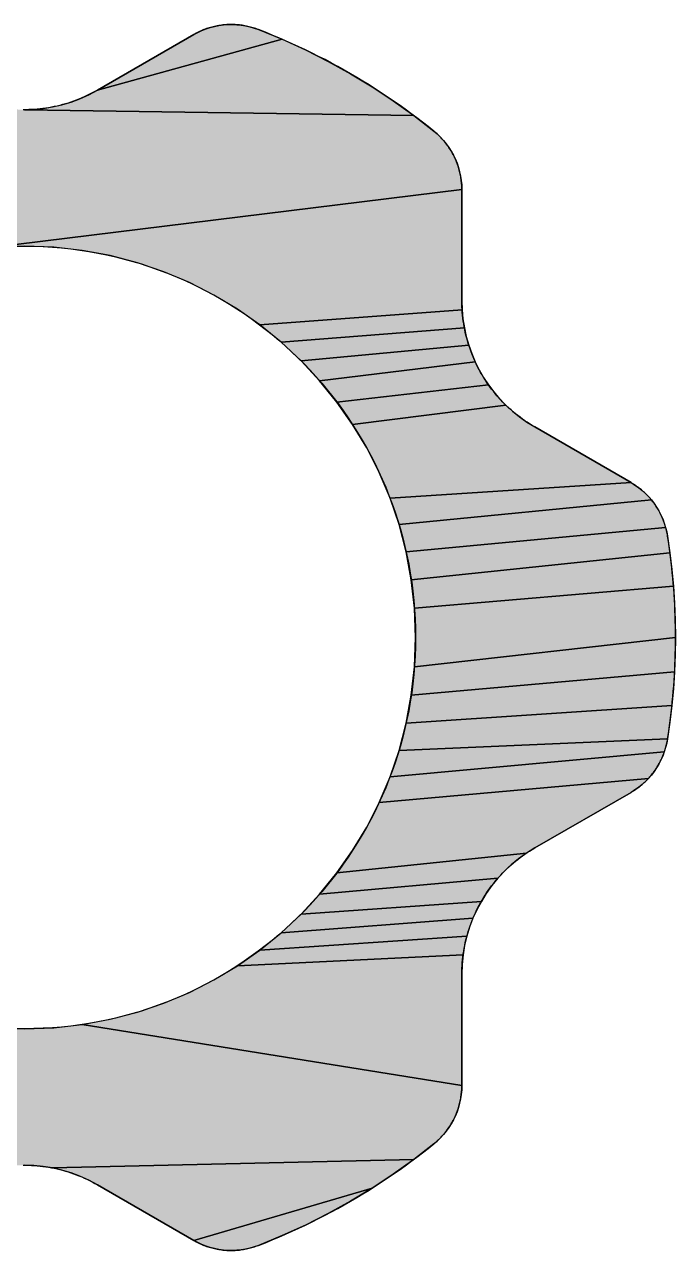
# Model space of a CAD drawing. Header units: millimetres. Extents: x 0 to 420, y 0 to 297.
# Drawn here: x 338.47 to 341.68, y 51.62 to 57.68 of the extents above; entities that cross this region are included whole.
import ezdxf

# ---------------------------------------------------------------- set-up
doc = ezdxf.new("R2010")
doc.units = ezdxf.units.MM
doc.header["$LTSCALE"] = 23.1
doc.layers.get('0').update_dxf_attribs({"linetype": 'CONTINUOUS'})

msp = doc.modelspace()

# ---------------------------------------------------------------- hatches: boundary and pattern name
at = {"linetype": 'CONTINUOUS'}
for points in [[(339.4946, 57.676), (339.5166, 57.6751), (339.5385, 57.6728), (339.5603, 57.6693), (339.5819, 57.6644), (339.6034, 57.6583), (339.6245, 57.6508), (339.7417, 57.603), (338.8286, 57.3522), (339.3047, 57.6267), (339.3244, 57.6373), (339.3446, 57.6466), (339.3653, 57.6547), (339.3863, 57.6614), (339.4076, 57.6669), (339.4291, 57.6711), (339.4508, 57.6741), (339.4727, 57.6757)], [(340.1857, 57.3685), (340.29, 57.2996), (340.3915, 57.2268), (338.4687, 57.2555), (338.5153, 57.2571), (338.5617, 57.2616), (338.6078, 57.2691), (338.6535, 57.2797), (338.6985, 57.2933), (338.7428, 57.3099), (338.7862, 57.3295), (338.8286, 57.3522), (339.7417, 57.603), (339.8565, 57.5508), (339.9688, 57.4942), (340.0786, 57.4334)], [(338.4687, 57.2555), (340.3915, 57.2268), (340.4899, 57.1502), (340.5069, 57.1357), (340.5228, 57.1203), (340.5378, 57.104), (340.5517, 57.0869), (340.5645, 57.0692), (340.5763, 57.0507), (340.5869, 57.0315), (340.5964, 57.0118), (340.6047, 56.9916), (340.6118, 56.9708), (340.6177, 56.9497), (340.6223, 56.9281), (340.6256, 56.9062), (340.6276, 56.8841), (340.6283, 56.8617), (338.1835, 56.5609), (336.3091, 56.3129), (336.3091, 56.8617), (336.3098, 56.8841), (336.3118, 56.9062), (336.3152, 56.9281), (336.3198, 56.9497), (336.3256, 56.9708), (336.3327, 56.9916), (336.3411, 57.0118), (336.3505, 57.0315), (336.3612, 57.0507), (336.373, 57.0692), (336.3858, 57.0869), (336.3998, 57.104), (336.4148, 57.1203), (336.4308, 57.1357), (336.4478, 57.1502), (336.5461, 57.2268), (338.2389, 57.2933), (338.284, 57.2797), (338.3296, 57.2691), (338.3757, 57.2616), (338.4221, 57.2571)], [(338.4688, 56.5818), (338.3247, 56.5765), (338.1835, 56.5609), (340.6283, 56.8617), (340.6283, 56.3129), (340.6297, 56.2678), (339.631, 56.193), (339.5203, 56.2706), (339.4042, 56.3405), (339.2829, 56.4023), (339.1569, 56.4556), (339.0266, 56.5), (338.8922, 56.5352), (338.7542, 56.5609), (338.613, 56.5765)], [(340.6339, 56.2231), (340.6408, 56.1791), (339.7358, 56.108), (339.631, 56.193), (340.6297, 56.2678)], [(340.6504, 56.1358), (340.6626, 56.0934), (339.8343, 56.0161), (339.7358, 56.108), (340.6408, 56.1791)], [(340.6773, 56.0519), (340.6945, 56.0114), (339.9263, 55.9175), (339.8343, 56.0161), (340.6626, 56.0934)], [(340.736, 55.9342), (340.7602, 55.8976), (340.0112, 55.8127), (339.9263, 55.9175), (340.6945, 56.0114), (340.7141, 55.9722)], [(340.8152, 55.829), (340.8459, 55.7973), (340.0888, 55.702), (340.0112, 55.8127), (340.7602, 55.8976), (340.7867, 55.8625)], [(340.9499, 55.7134), (340.9883, 55.6897), (341.4639, 55.4149), (340.2737, 55.3386), (340.2204, 55.4646), (340.1587, 55.5859), (340.0888, 55.702), (340.8459, 55.7973), (340.8786, 55.7673), (340.9133, 55.7394)], [(341.5501, 55.346), (341.5645, 55.3295), (340.3182, 55.2082), (340.2737, 55.3386), (341.4639, 55.4149), (341.4829, 55.4031), (341.5011, 55.3903), (341.5184, 55.3764), (341.5347, 55.3617)], [(341.6284, 55.2152), (341.635, 55.1941), (340.3534, 55.0738), (340.3182, 55.2082), (341.5645, 55.3295), (341.5779, 55.3121), (341.5903, 55.294), (341.6015, 55.2753), (341.6116, 55.2558), (341.6206, 55.2358)], [(341.6444, 55.1505), (341.6562, 55.0687), (340.379, 54.9358), (340.3534, 55.0738), (341.635, 55.1941), (341.6404, 55.1725)], [(341.666, 54.9862), (341.6736, 54.9031), (340.3946, 54.7946), (340.379, 54.9358), (341.6562, 55.0687)], [(341.6791, 54.8195), (341.6824, 54.7353), (341.6835, 54.6505), (340.3946, 54.5063), (340.3999, 54.6505), (340.3946, 54.7946), (341.6736, 54.9031)], [(341.6824, 54.5657), (341.6791, 54.4815), (340.379, 54.3651), (340.3946, 54.5063), (341.6835, 54.6505)], [(341.6736, 54.3978), (341.666, 54.3148), (340.3534, 54.2271), (340.379, 54.3651), (341.6791, 54.4815)], [(341.6562, 54.2324), (341.6444, 54.1507), (340.3182, 54.0927), (340.3534, 54.2271), (341.666, 54.3148)], [(341.635, 54.107), (341.6284, 54.0859), (340.2737, 53.9623), (340.3182, 54.0927), (341.6444, 54.1507), (341.6404, 54.1287)], [(341.5645, 53.9714), (341.5501, 53.9548), (340.2204, 53.8363), (340.2737, 53.9623), (341.6284, 54.0859), (341.6206, 54.0652), (341.6116, 54.0451), (341.6015, 54.0257), (341.5903, 54.0068), (341.5779, 53.9887)], [(341.4639, 53.886), (340.9883, 53.6115), (340.9475, 53.5861), (340.0112, 53.4882), (340.0888, 53.5989), (340.1587, 53.715), (340.2204, 53.8363), (341.5501, 53.9548), (341.5347, 53.9392), (341.5184, 53.9244), (341.5011, 53.9106), (341.4829, 53.8978)], [(340.8381, 53.4959), (340.8061, 53.4617), (339.9263, 53.3834), (340.0112, 53.4882), (340.9475, 53.5861), (340.9089, 53.5583), (340.8723, 53.5282)], [(340.7494, 53.3875), (340.7248, 53.348), (339.8343, 53.2849), (339.9263, 53.3834), (340.8061, 53.4617), (340.7765, 53.4255)], [(340.7028, 53.3069), (340.6835, 53.2644), (339.7358, 53.1929), (339.8343, 53.2849), (340.7248, 53.348)], [(340.6669, 53.2207), (340.6532, 53.1759), (339.631, 53.1079), (339.7358, 53.1929), (340.6835, 53.2644)], [(340.6424, 53.1301), (340.6346, 53.0834), (339.5203, 53.0303), (339.631, 53.1079), (340.6532, 53.1759)], [(340.6299, 53.036), (340.6283, 52.988), (340.6283, 52.4393), (338.7542, 52.7401), (338.8922, 52.7657), (339.0266, 52.8009), (339.1569, 52.8454), (339.2829, 52.8986), (339.4042, 52.9604), (339.5203, 53.0303), (340.6346, 53.0834)], [(338.4688, 52.7191), (338.613, 52.7244), (338.7542, 52.7401), (340.6283, 52.4393), (340.6276, 52.4169), (340.6256, 52.3948), (340.6223, 52.3729), (340.6177, 52.3514), (340.6118, 52.3302), (340.6047, 52.3095), (340.5964, 52.2892), (340.5869, 52.2695), (340.5763, 52.2503), (340.5645, 52.2318), (340.5517, 52.214), (340.5378, 52.197), (340.5228, 52.1807), (340.5069, 52.1652), (340.4899, 52.1507), (340.3915, 52.0741), (338.6078, 52.0319), (338.5617, 52.0394), (338.5153, 52.044), (338.4687, 52.0455), (336.6475, 52.0013), (336.5461, 52.0741), (336.4478, 52.1507), (336.4308, 52.1652), (336.4148, 52.1807), (336.3998, 52.197), (336.3858, 52.214), (336.373, 52.2318), (336.3612, 52.2503), (336.3505, 52.2695), (336.3411, 52.2892), (336.3327, 52.3095), (336.3256, 52.3302), (336.3198, 52.3514), (336.3152, 52.3729), (336.3118, 52.3948), (336.3098, 52.4169), (336.3091, 52.4393), (337.5334, 52.9604), (337.6547, 52.8986), (337.7807, 52.8454), (337.9111, 52.8009), (338.0455, 52.7657), (338.1835, 52.7401), (338.3247, 52.7244)], [(338.6078, 52.0319), (340.3915, 52.0741), (340.29, 52.0013), (340.1857, 51.9324), (339.3047, 51.674), (338.8286, 51.9491), (338.7862, 51.9717), (338.7428, 51.9912), (338.6985, 52.0078), (338.6535, 52.0214)], [(339.7417, 51.6979), (339.6245, 51.6501), (339.6034, 51.6426), (339.5819, 51.6365), (339.5603, 51.6316), (339.5385, 51.6281), (339.5166, 51.6258), (339.4946, 51.6248), (339.4727, 51.6251), (339.4508, 51.6267), (339.4291, 51.6296), (339.4076, 51.6338), (339.3863, 51.6393), (339.3653, 51.646), (339.3446, 51.6541), (339.3244, 51.6634), (339.3047, 51.674), (340.1857, 51.9324), (340.0786, 51.8675), (339.9688, 51.8067), (339.8565, 51.7501)]]:
    msp.add_hatch(color=7, dxfattribs=at).paths.add_polyline_path(points)

# ---------------------------------------------------------------- linework, layer by layer
at = {"color": 7, "linetype": 'CONTINUOUS'}
for p, q in [((339.3047, 57.6267), (338.8286, 57.3522)), ((340.6283, 56.3129), (340.6283, 56.8617)), ((341.4639, 55.4149), (340.9883, 55.6897)), ((340.9883, 53.6115), (341.4639, 53.886)), ((340.6283, 52.4393), (340.6283, 52.988)), ((338.8286, 51.9491), (339.3047, 51.674))]:
    msp.add_line(p, q, dxfattribs=at)
for points in [[(339.4946, 57.676), (339.5166, 57.6751), (339.5385, 57.6728), (339.5603, 57.6693), (339.5819, 57.6644), (339.6034, 57.6583), (339.6245, 57.6508), (339.7417, 57.603), (338.8286, 57.3522), (339.3047, 57.6267), (339.3244, 57.6373), (339.3446, 57.6466), (339.3653, 57.6547), (339.3863, 57.6614), (339.4076, 57.6669), (339.4291, 57.6711), (339.4508, 57.6741), (339.4727, 57.6757), (339.4946, 57.676)], [(339.6245, 57.6508), (339.6179, 57.6533), (339.6113, 57.6556), (339.6047, 57.6579), (339.598, 57.6599), (339.5913, 57.6619), (339.5846, 57.6637), (339.5779, 57.6654), (339.5711, 57.667), (339.5644, 57.6685), (339.5576, 57.6698), (339.5508, 57.671), (339.544, 57.6721), (339.5371, 57.673), (339.5303, 57.6738), (339.5234, 57.6745), (339.5166, 57.6751), (339.5097, 57.6755), (339.5029, 57.6758), (339.496, 57.676), (339.4892, 57.6761), (339.4823, 57.676), (339.4754, 57.6758), (339.4686, 57.6755), (339.4618, 57.675), (339.4549, 57.6745), (339.4481, 57.6738), (339.4413, 57.6729), (339.4345, 57.672), (339.4278, 57.6709), (339.421, 57.6697), (339.4143, 57.6684), (339.4076, 57.6669), (339.4009, 57.6653), (339.3942, 57.6636), (339.3876, 57.6618), (339.381, 57.6599), (339.3744, 57.6578), (339.3679, 57.6556), (339.3614, 57.6532), (339.3549, 57.6508), (339.3485, 57.6482), (339.3421, 57.6455), (339.3358, 57.6427), (339.3295, 57.6397), (339.3232, 57.6366), (339.317, 57.6334), (339.3108, 57.6301), (339.3047, 57.6267)], [(340.4899, 57.1502), (340.4621, 57.1725), (340.434, 57.1944), (340.4057, 57.2161), (340.3771, 57.2375), (340.3483, 57.2585), (340.3193, 57.2792), (340.29, 57.2996), (340.2605, 57.3197), (340.2308, 57.3395), (340.2008, 57.3589), (340.1706, 57.3781), (340.1401, 57.3968), (340.1095, 57.4153), (340.0786, 57.4334), (340.0475, 57.4512), (340.0162, 57.4687), (339.9847, 57.4858), (339.953, 57.5026), (339.921, 57.519), (339.8889, 57.5351), (339.8565, 57.5508), (339.8239, 57.5662), (339.7912, 57.5812), (339.7582, 57.5958), (339.7251, 57.6101), (339.6917, 57.6241), (339.6582, 57.6376), (339.6245, 57.6508)], [(340.1857, 57.3685), (340.29, 57.2996), (340.3915, 57.2268), (338.4687, 57.2555), (338.5153, 57.2571), (338.5617, 57.2616), (338.6078, 57.2691), (338.6535, 57.2797), (338.6985, 57.2933), (338.7428, 57.3099), (338.7862, 57.3295), (338.8286, 57.3522), (339.7417, 57.603), (339.8565, 57.5508), (339.9688, 57.4942), (340.0786, 57.4334), (340.1857, 57.3685)], [(338.8286, 57.3522), (338.8159, 57.345), (338.8031, 57.3381), (338.7903, 57.3315), (338.7773, 57.3252), (338.7642, 57.3191), (338.7511, 57.3134), (338.7378, 57.3079), (338.7245, 57.3026), (338.7111, 57.2977), (338.6977, 57.293), (338.6841, 57.2886), (338.6705, 57.2845), (338.6569, 57.2806), (338.6432, 57.277), (338.6294, 57.2737), (338.6156, 57.2707), (338.6017, 57.268), (338.5878, 57.2655), (338.5739, 57.2633), (338.5599, 57.2614), (338.5459, 57.2597), (338.5319, 57.2583), (338.5179, 57.2572), (338.5039, 57.2564), (338.4898, 57.2559), (338.4757, 57.2556), (338.4617, 57.2556)], [(338.4687, 57.2555), (340.3915, 57.2268), (340.4899, 57.1502), (340.5069, 57.1357), (340.5228, 57.1203), (340.5378, 57.104), (340.5517, 57.0869), (340.5645, 57.0692), (340.5763, 57.0507), (340.5869, 57.0315), (340.5964, 57.0118), (340.6047, 56.9916), (340.6118, 56.9708), (340.6177, 56.9497), (340.6223, 56.9281), (340.6256, 56.9062), (340.6276, 56.8841), (340.6283, 56.8617), (338.1835, 56.5609)], [(340.6283, 56.8617), (340.6282, 56.8687), (340.628, 56.8757), (340.6277, 56.8827), (340.6272, 56.8896), (340.6266, 56.8966), (340.6259, 56.9035), (340.6251, 56.9104), (340.6241, 56.9172), (340.623, 56.924), (340.6218, 56.9308), (340.6204, 56.9376), (340.6189, 56.9443), (340.6173, 56.951), (340.6156, 56.9577), (340.6138, 56.9643), (340.6118, 56.9708), (340.6097, 56.9774), (340.6075, 56.9839), (340.6052, 56.9903), (340.6027, 56.9967), (340.6002, 57.003), (340.5975, 57.0093), (340.5947, 57.0156), (340.5918, 57.0218), (340.5888, 57.0279), (340.5856, 57.034), (340.5824, 57.04), (340.579, 57.0459), (340.5756, 57.0518), (340.572, 57.0577), (340.5683, 57.0634), (340.5645, 57.0692), (340.5606, 57.0748), (340.5566, 57.0804), (340.5525, 57.0859), (340.5483, 57.0913), (340.544, 57.0966), (340.5396, 57.1019), (340.5351, 57.1071), (340.5304, 57.1122), (340.5257, 57.1173), (340.5209, 57.1222), (340.516, 57.1271), (340.5109, 57.1319), (340.5058, 57.1366), (340.5006, 57.1412), (340.4953, 57.1458), (340.4899, 57.1502)], [(338.4688, 56.5818), (338.3247, 56.5765), (338.1835, 56.5609), (340.6283, 56.8617), (340.6283, 56.3129), (340.6297, 56.2678), (339.631, 56.193), (339.5203, 56.2706), (339.4042, 56.3405), (339.2829, 56.4023), (339.1569, 56.4556), (339.0266, 56.5), (338.8922, 56.5352), (338.7542, 56.5609), (338.613, 56.5765), (338.4688, 56.5818)], [(338.4226, 56.5813), (338.4688, 56.5818)], [(338.4688, 56.5818), (338.5151, 56.5813), (338.5611, 56.5796), (338.6068, 56.577), (338.6522, 56.5732), (338.6973, 56.5684), (338.742, 56.5626), (338.7865, 56.5558), (338.8306, 56.548), (338.8744, 56.5391), (338.9178, 56.5293), (338.9608, 56.5186), (339.0035, 56.5068), (339.0457, 56.4941), (339.0875, 56.4805), (339.129, 56.466), (339.1699, 56.4506), (339.2104, 56.4342), (339.2505, 56.417), (339.2901, 56.3989), (339.3292, 56.38), (339.3678, 56.3602), (339.4059, 56.3395), (339.4435, 56.3181), (339.4805, 56.2958), (339.517, 56.2728), (339.553, 56.2489), (339.5884, 56.2243), (339.6232, 56.1989), (339.6574, 56.1727), (339.691, 56.1459), (339.7239, 56.1182), (339.7563, 56.0899), (339.788, 56.0609), (339.819, 56.0312), (339.8494, 56.0008), (339.8791, 55.9697), (339.9082, 55.938), (339.9365, 55.9057), (339.9641, 55.8727), (339.9909, 55.8391), (340.0171, 55.8049), (340.0425, 55.7701), (340.0671, 55.7347), (340.0909, 55.6987), (340.114, 55.6622), (340.1363, 55.6252), (340.1577, 55.5876), (340.1783, 55.5495), (340.1981, 55.5109), (340.2171, 55.4718), (340.2352, 55.4322), (340.2524, 55.3921), (340.2687, 55.3516), (340.2841, 55.3106), (340.2987, 55.2692), (340.3123, 55.2274), (340.3249, 55.1851), (340.3367, 55.1425), (340.3474, 55.0994), (340.3573, 55.056), (340.3661, 55.0123), (340.3739, 54.9681), (340.3807, 54.9237), (340.3865, 54.8789), (340.3913, 54.8338), (340.3951, 54.7884), (340.3977, 54.7427), (340.3994, 54.6967), (340.3999, 54.6505)], [(340.9883, 55.6897), (340.9758, 55.6971), (340.9634, 55.7047), (340.9513, 55.7125), (340.9393, 55.7206), (340.9276, 55.7288), (340.916, 55.7373), (340.9046, 55.746), (340.8934, 55.7549), (340.8825, 55.7641), (340.8717, 55.7734), (340.8611, 55.7829), (340.8507, 55.7926), (340.8406, 55.8025), (340.8306, 55.8126), (340.8209, 55.8229), (340.8113, 55.8333), (340.802, 55.844), (340.7929, 55.8548), (340.7841, 55.8657), (340.7754, 55.8769), (340.767, 55.8882), (340.7588, 55.8996), (340.7508, 55.9112), (340.7431, 55.923), (340.7356, 55.9349), (340.7283, 55.9469), (340.7213, 55.9591), (340.7145, 55.9714), (340.7079, 55.9839), (340.7016, 55.9965), (340.6955, 56.0092), (340.6897, 56.022), (340.6841, 56.035), (340.6788, 56.048), (340.6737, 56.0612), (340.6689, 56.0745), (340.6644, 56.0878), (340.6601, 56.1013), (340.6561, 56.1149), (340.6523, 56.1286), (340.6488, 56.1423), (340.6456, 56.1562), (340.6426, 56.1701), (340.6399, 56.1841), (340.6375, 56.1981), (340.6353, 56.2123), (340.6335, 56.2265), (340.6319, 56.2408), (340.6306, 56.2551), (340.6296, 56.2695), (340.6289, 56.2839), (340.6284, 56.2984), (340.6283, 56.3129)], [(340.6339, 56.2231), (340.6408, 56.1791), (339.7358, 56.108), (339.631, 56.193), (340.6297, 56.2678), (340.6339, 56.2231)], [(340.6504, 56.1358), (340.6626, 56.0934), (339.8343, 56.0161), (339.7358, 56.108), (340.6408, 56.1791), (340.6504, 56.1358)], [(340.6773, 56.0519), (340.6945, 56.0114), (339.9263, 55.9175), (339.8343, 56.0161), (340.6626, 56.0934), (340.6773, 56.0519)], [(340.736, 55.9342), (340.7602, 55.8976), (340.0112, 55.8127), (339.9263, 55.9175), (340.6945, 56.0114), (340.7141, 55.9722), (340.736, 55.9342)], [(340.8152, 55.829), (340.8459, 55.7973), (340.0888, 55.702), (340.0112, 55.8127), (340.7602, 55.8976), (340.7867, 55.8625), (340.8152, 55.829)], [(340.9499, 55.7134), (340.9883, 55.6897), (341.4639, 55.4149), (340.2737, 55.3386), (340.2204, 55.4646), (340.1587, 55.5859), (340.0888, 55.702), (340.8459, 55.7973), (340.8786, 55.7673), (340.9133, 55.7394), (340.9499, 55.7134)], [(341.5501, 55.346), (341.5645, 55.3295), (340.3182, 55.2082), (340.2737, 55.3386), (341.4639, 55.4149), (341.4829, 55.4031), (341.5011, 55.3903), (341.5184, 55.3764), (341.5347, 55.3617), (341.5501, 55.346)], [(341.6444, 55.1505), (341.6433, 55.1574), (341.642, 55.1643), (341.6407, 55.1711), (341.6391, 55.1779), (341.6375, 55.1847), (341.6357, 55.1914), (341.6339, 55.1981), (341.6319, 55.2047), (341.6297, 55.2113), (341.6275, 55.2178), (341.6251, 55.2243), (341.6227, 55.2307), (341.6201, 55.237), (341.6174, 55.2434), (341.6146, 55.2496), (341.6116, 55.2558), (341.6086, 55.262), (341.6054, 55.268), (341.6022, 55.2741), (341.5988, 55.28), (341.5953, 55.2859), (341.5917, 55.2917), (341.588, 55.2975), (341.5842, 55.3032), (341.5803, 55.3088), (341.5763, 55.3143), (341.5722, 55.3198), (341.568, 55.3252), (341.5637, 55.3305), (341.5593, 55.3358), (341.5547, 55.3409), (341.5501, 55.346), (341.5454, 55.351), (341.5406, 55.3559), (341.5357, 55.3607), (341.5307, 55.3654), (341.5256, 55.3701), (341.5205, 55.3746), (341.5152, 55.3791), (341.5099, 55.3835), (341.5044, 55.3878), (341.4989, 55.3919), (341.4933, 55.396), (341.4875, 55.4), (341.4818, 55.4039), (341.4759, 55.4077), (341.4699, 55.4113), (341.4639, 55.4149)], [(341.6284, 55.2152), (341.635, 55.1941), (340.3534, 55.0738), (340.3182, 55.2082), (341.5645, 55.3295), (341.5779, 55.3121), (341.5903, 55.294), (341.6015, 55.2753), (341.6116, 55.2558), (341.6206, 55.2358), (341.6284, 55.2152)], [(341.6444, 55.1505), (341.6562, 55.0687), (340.379, 54.9358), (340.3534, 55.0738), (341.635, 55.1941), (341.6404, 55.1725), (341.6444, 55.1505)], [(341.6835, 54.6505), (341.6834, 54.6773), (341.6831, 54.7041), (341.6825, 54.7308), (341.6818, 54.7575), (341.6808, 54.7841), (341.6795, 54.8106), (341.6781, 54.8371), (341.6765, 54.8636), (341.6746, 54.89), (341.6725, 54.9163), (341.6702, 54.9426), (341.6677, 54.9688), (341.665, 54.9949), (341.6621, 55.021), (341.659, 55.047), (341.6557, 55.073), (341.6521, 55.0989), (341.6484, 55.1247), (341.6444, 55.1505)], [(341.666, 54.9862), (341.6736, 54.9031), (340.3946, 54.7946), (340.379, 54.9358), (341.6562, 55.0687), (341.666, 54.9862)], [(341.6791, 54.8195), (341.6824, 54.7353), (341.6835, 54.6505), (340.3946, 54.5063), (340.3999, 54.6505), (340.3946, 54.7946), (341.6736, 54.9031), (341.6791, 54.8195)], [(340.3999, 54.6505), (340.3994, 54.6042), (340.3977, 54.5583), (340.3951, 54.5126), (340.3913, 54.4671), (340.3865, 54.422), (340.3807, 54.3773), (340.3739, 54.3328), (340.3661, 54.2887), (340.3573, 54.2449), (340.3474, 54.2015), (340.3367, 54.1585), (340.3249, 54.1158), (340.3123, 54.0736), (340.2987, 54.0317), (340.2841, 53.9903), (340.2687, 53.9494), (340.2524, 53.9088), (340.2352, 53.8688), (340.2171, 53.8292), (340.1981, 53.7901), (340.1783, 53.7514), (340.1577, 53.7133), (340.1363, 53.6757), (340.114, 53.6387), (340.0909, 53.6022), (340.0671, 53.5662), (340.0425, 53.5309), (340.0171, 53.4961), (339.9909, 53.4618), (339.9641, 53.4282), (339.9365, 53.3953), (339.9082, 53.3629), (339.8791, 53.3312), (339.8494, 53.3001), (339.819, 53.2697), (339.788, 53.24), (339.7563, 53.211), (339.7239, 53.1827), (339.691, 53.1551), (339.6574, 53.1282), (339.6232, 53.102), (339.5884, 53.0767), (339.553, 53.052), (339.517, 53.0282), (339.4805, 53.0051), (339.4435, 52.9828), (339.4059, 52.9614), (339.3678, 52.9408), (339.3292, 52.921), (339.2901, 52.902), (339.2505, 52.8839), (339.2104, 52.8667), (339.1699, 52.8504), (339.129, 52.8349), (339.0875, 52.8204), (339.0457, 52.8068), (339.0035, 52.7941), (338.9608, 52.7824), (338.9178, 52.7716), (338.8744, 52.7618), (338.8306, 52.753), (338.7865, 52.7451), (338.742, 52.7383), (338.6973, 52.7325), (338.6522, 52.7277), (338.6068, 52.724), (338.5611, 52.7213), (338.5151, 52.7197), (338.4688, 52.7191)], [(341.6824, 54.5657), (341.6791, 54.4815), (340.379, 54.3651), (340.3946, 54.5063), (341.6835, 54.6505), (341.6824, 54.5657)], [(341.6444, 54.1507), (341.6484, 54.1764), (341.6521, 54.2022), (341.6557, 54.2281), (341.659, 54.2541), (341.6621, 54.2801), (341.665, 54.3061), (341.6677, 54.3322), (341.6702, 54.3584), (341.6725, 54.3847), (341.6746, 54.411), (341.6765, 54.4374), (341.6781, 54.4638), (341.6795, 54.4903), (341.6808, 54.5168), (341.6818, 54.5435), (341.6825, 54.5701), (341.6831, 54.5968), (341.6834, 54.6236), (341.6835, 54.6505)], [(341.6736, 54.3978), (341.666, 54.3148), (340.3534, 54.2271), (340.379, 54.3651), (341.6791, 54.4815), (341.6736, 54.3978)], [(341.6562, 54.2324), (341.6444, 54.1507), (340.3182, 54.0927), (340.3534, 54.2271), (341.666, 54.3148), (341.6562, 54.2324)], [(341.635, 54.107), (341.6284, 54.0859), (340.2737, 53.9623), (340.3182, 54.0927), (341.6444, 54.1507), (341.6404, 54.1287), (341.635, 54.107)], [(341.4639, 53.886), (341.4698, 53.8895), (341.4756, 53.8931), (341.4814, 53.8968), (341.4871, 53.9006), (341.4927, 53.9044), (341.4982, 53.9084), (341.5036, 53.9125), (341.509, 53.9166), (341.5142, 53.9209), (341.5194, 53.9253), (341.5245, 53.9297), (341.5295, 53.9342), (341.5344, 53.9388), (341.5392, 53.9435), (341.544, 53.9483), (341.5486, 53.9532), (341.5531, 53.9581), (341.5576, 53.9632), (341.562, 53.9683), (341.5662, 53.9735), (341.5704, 53.9787), (341.5745, 53.984), (341.5784, 53.9894), (341.5823, 53.9949), (341.5861, 54.0005), (341.5898, 54.0061), (341.5933, 54.0118), (341.5968, 54.0175), (341.6002, 54.0233), (341.6034, 54.0292), (341.6066, 54.0351), (341.6097, 54.0411), (341.6126, 54.0472), (341.6154, 54.0533), (341.6182, 54.0594), (341.6208, 54.0656), (341.6233, 54.0719), (341.6257, 54.0782), (341.628, 54.0846), (341.6301, 54.091), (341.6322, 54.0975), (341.6341, 54.104), (341.636, 54.1105), (341.6377, 54.1171), (341.6393, 54.1238), (341.6407, 54.1304), (341.6421, 54.1371), (341.6433, 54.1439), (341.6444, 54.1507)], [(341.5645, 53.9714), (341.5501, 53.9548), (340.2204, 53.8363), (340.2737, 53.9623), (341.6284, 54.0859), (341.6206, 54.0652), (341.6116, 54.0451), (341.6015, 54.0257), (341.5903, 54.0068), (341.5779, 53.9887), (341.5645, 53.9714)], [(341.4639, 53.886), (340.9883, 53.6115), (340.9475, 53.5861), (340.0112, 53.4882), (340.0888, 53.5989), (340.1587, 53.715), (340.2204, 53.8363), (341.5501, 53.9548), (341.5347, 53.9392), (341.5184, 53.9244), (341.5011, 53.9106), (341.4829, 53.8978), (341.4639, 53.886)], [(340.8381, 53.4959), (340.8061, 53.4617), (339.9263, 53.3834), (340.0112, 53.4882), (340.9475, 53.5861), (340.9089, 53.5583), (340.8723, 53.5282), (340.8381, 53.4959)], [(340.6283, 52.988), (340.6284, 53.0025), (340.6289, 53.017), (340.6296, 53.0315), (340.6306, 53.0459), (340.6319, 53.0602), (340.6335, 53.0745), (340.6353, 53.0887), (340.6375, 53.1029), (340.6399, 53.1169), (340.6426, 53.1309), (340.6456, 53.1449), (340.6488, 53.1587), (340.6523, 53.1725), (340.6561, 53.1861), (340.6601, 53.1997), (340.6644, 53.2132), (340.6689, 53.2265), (340.6737, 53.2398), (340.6788, 53.253), (340.6841, 53.266), (340.6897, 53.279), (340.6955, 53.2918), (340.7016, 53.3045), (340.7079, 53.3171), (340.7145, 53.3295), (340.7213, 53.3419), (340.7283, 53.354), (340.7356, 53.3661), (340.7431, 53.378), (340.7508, 53.3897), (340.7588, 53.4013), (340.767, 53.4128), (340.7754, 53.4241), (340.7841, 53.4352), (340.7929, 53.4462), (340.802, 53.457), (340.8113, 53.4676), (340.8209, 53.4781), (340.8306, 53.4884), (340.8406, 53.4985), (340.8507, 53.5084), (340.8611, 53.5181), (340.8717, 53.5276), (340.8825, 53.5369), (340.8934, 53.5461), (340.9046, 53.555), (340.916, 53.5637), (340.9276, 53.5722), (340.9393, 53.5805), (340.9513, 53.5886), (340.9634, 53.5965), (340.9758, 53.6041), (340.9883, 53.6115)], [(340.7494, 53.3875), (340.7248, 53.348), (339.8343, 53.2849), (339.9263, 53.3834), (340.8061, 53.4617), (340.7765, 53.4255), (340.7494, 53.3875)], [(340.7028, 53.3069), (340.6835, 53.2644), (339.7358, 53.1929), (339.8343, 53.2849), (340.7248, 53.348), (340.7028, 53.3069)], [(340.6669, 53.2207), (340.6532, 53.1759), (339.631, 53.1079), (339.7358, 53.1929), (340.6835, 53.2644), (340.6669, 53.2207)], [(340.6424, 53.1301), (340.6346, 53.0834), (339.5203, 53.0303), (339.631, 53.1079), (340.6532, 53.1759), (340.6424, 53.1301)], [(340.6299, 53.036), (340.6283, 52.988), (340.6283, 52.4393), (338.7542, 52.7401), (338.8922, 52.7657), (339.0266, 52.8009), (339.1569, 52.8454), (339.2829, 52.8986), (339.4042, 52.9604), (339.5203, 53.0303), (340.6346, 53.0834), (340.6299, 53.036)], [(338.3247, 52.7244), (338.4688, 52.7191)], [(338.4688, 52.7191), (338.4226, 52.7197)], [(338.4688, 52.7191), (338.613, 52.7244), (338.7542, 52.7401), (340.6283, 52.4393), (340.6276, 52.4169), (340.6256, 52.3948), (340.6223, 52.3729), (340.6177, 52.3514), (340.6118, 52.3302), (340.6047, 52.3095), (340.5964, 52.2892), (340.5869, 52.2695), (340.5763, 52.2503), (340.5645, 52.2318), (340.5517, 52.214), (340.5378, 52.197), (340.5228, 52.1807), (340.5069, 52.1652), (340.4899, 52.1507), (340.3915, 52.0741), (338.6078, 52.0319), (338.5617, 52.0394), (338.5153, 52.044), (338.4687, 52.0455)], [(340.4899, 52.1507), (340.4953, 52.1552), (340.5006, 52.1597), (340.5058, 52.1643), (340.5109, 52.169), (340.516, 52.1738), (340.5209, 52.1787), (340.5257, 52.1837), (340.5304, 52.1887), (340.5351, 52.1938), (340.5396, 52.199), (340.544, 52.2043), (340.5483, 52.2097), (340.5525, 52.2151), (340.5566, 52.2206), (340.5606, 52.2262), (340.5645, 52.2318), (340.5683, 52.2376), (340.572, 52.2433), (340.5756, 52.2492), (340.579, 52.2551), (340.5824, 52.261), (340.5856, 52.2671), (340.5888, 52.2731), (340.5918, 52.2793), (340.5947, 52.2855), (340.5975, 52.2917), (340.6002, 52.298), (340.6027, 52.3044), (340.6052, 52.3108), (340.6075, 52.3172), (340.6097, 52.3237), (340.6118, 52.3302), (340.6138, 52.3368), (340.6156, 52.3434), (340.6173, 52.35), (340.6189, 52.3567), (340.6204, 52.3635), (340.6218, 52.3702), (340.623, 52.377), (340.6241, 52.3838), (340.6251, 52.3907), (340.6259, 52.3975), (340.6266, 52.4044), (340.6272, 52.4114), (340.6277, 52.4183), (340.628, 52.4253), (340.6282, 52.4323), (340.6283, 52.4393)], [(339.6245, 51.6501), (339.6582, 51.6633), (339.6917, 51.6769), (339.7251, 51.6908), (339.7582, 51.7051), (339.7912, 51.7198), (339.8239, 51.7348), (339.8565, 51.7501), (339.8889, 51.7659), (339.921, 51.7819), (339.953, 51.7984), (339.9847, 51.8151), (340.0162, 51.8323), (340.0475, 51.8497), (340.0786, 51.8675), (340.1095, 51.8856), (340.1401, 51.9041), (340.1706, 51.9229), (340.2008, 51.942), (340.2308, 51.9614), (340.2605, 51.9812), (340.29, 52.0013), (340.3193, 52.0217), (340.3483, 52.0424), (340.3771, 52.0635), (340.4057, 52.0848), (340.434, 52.1065), (340.4621, 52.1284), (340.4899, 52.1507)], [(338.4617, 52.0454), (338.4757, 52.0454), (338.4898, 52.0451), (338.5039, 52.0446), (338.5179, 52.0438), (338.5319, 52.0427), (338.5459, 52.0413), (338.5599, 52.0397), (338.5739, 52.0377), (338.5878, 52.0355), (338.6017, 52.0331), (338.6156, 52.0303), (338.6294, 52.0273), (338.6432, 52.024), (338.6569, 52.0204), (338.6705, 52.0166), (338.6841, 52.0125), (338.6977, 52.0081), (338.7111, 52.0034), (338.7245, 51.9985), (338.7378, 51.9933), (338.7511, 51.9878), (338.7642, 51.982), (338.7773, 51.976), (338.7903, 51.9696), (338.8031, 51.9631), (338.8159, 51.9562), (338.8286, 51.9491)], [(338.6078, 52.0319), (340.3915, 52.0741), (340.29, 52.0013), (340.1857, 51.9324), (339.3047, 51.674), (338.8286, 51.9491), (338.7862, 51.9717), (338.7428, 51.9912), (338.6985, 52.0078), (338.6535, 52.0214), (338.6078, 52.0319)], [(339.7417, 51.6979), (339.6245, 51.6501), (339.6034, 51.6426), (339.5819, 51.6365), (339.5603, 51.6316), (339.5385, 51.6281), (339.5166, 51.6258), (339.4946, 51.6248), (339.4727, 51.6251), (339.4508, 51.6267), (339.4291, 51.6296), (339.4076, 51.6338), (339.3863, 51.6393), (339.3653, 51.646), (339.3446, 51.6541), (339.3244, 51.6634), (339.3047, 51.674), (340.1857, 51.9324), (340.0786, 51.8675), (339.9688, 51.8067), (339.8565, 51.7501), (339.7417, 51.6979)], [(339.3047, 51.674), (339.3108, 51.6705), (339.317, 51.6672), (339.3232, 51.664), (339.3295, 51.6609), (339.3358, 51.658), (339.3421, 51.6552), (339.3485, 51.6525), (339.3549, 51.6499), (339.3614, 51.6474), (339.3679, 51.6451), (339.3744, 51.6429), (339.381, 51.6408), (339.3876, 51.6389), (339.3942, 51.6371), (339.4009, 51.6354), (339.4076, 51.6338), (339.4143, 51.6324), (339.421, 51.631), (339.4278, 51.6298), (339.4345, 51.6288), (339.4413, 51.6278), (339.4481, 51.627), (339.4549, 51.6263), (339.4618, 51.6258), (339.4686, 51.6253), (339.4754, 51.625), (339.4823, 51.6248), (339.4892, 51.6248), (339.496, 51.6248), (339.5029, 51.625), (339.5097, 51.6253), (339.5166, 51.6258), (339.5234, 51.6264), (339.5303, 51.6271), (339.5371, 51.6279), (339.544, 51.6288), (339.5508, 51.6299), (339.5576, 51.6311), (339.5644, 51.6324), (339.5711, 51.6339), (339.5779, 51.6355), (339.5846, 51.6372), (339.5913, 51.639), (339.598, 51.641), (339.6047, 51.6431), (339.6113, 51.6453), (339.6179, 51.6476), (339.6245, 51.6501)]]:
    msp.add_lwpolyline(points, dxfattribs=at)

doc.saveas('drawing.dxf')
